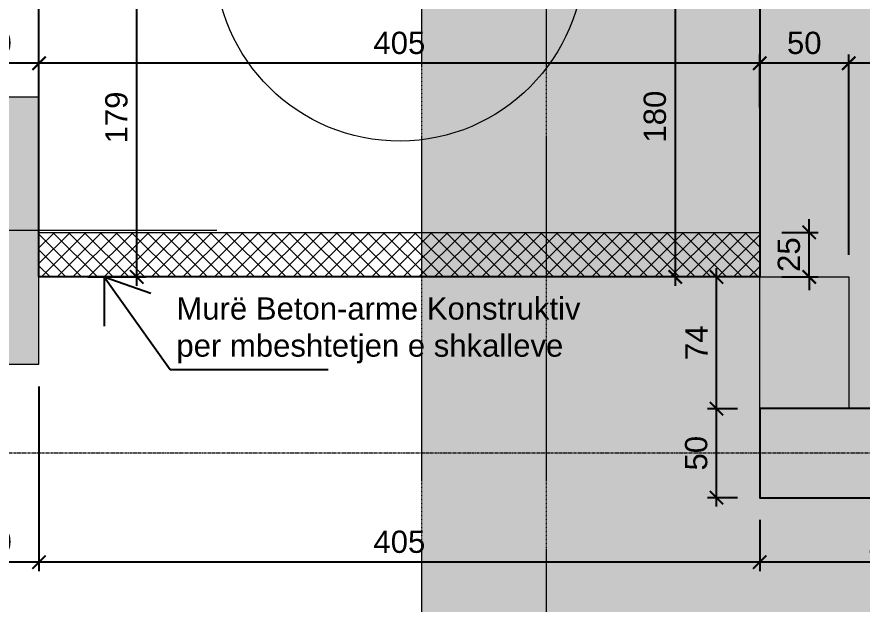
# Model space of a CAD drawing. Header units: inches. Extents: x 22 to 5410, y 6 to 6984.
# Drawn here: x 1631.8 to 2106.7, y 1617.9 to 1947.6 of the extents above; entities that cross this region are included whole.
import ezdxf

# ---------------------------------------------------------------- set-up
doc = ezdxf.new("R2010")
doc.units = ezdxf.units.IN
doc.header["$MEASUREMENT"] = 0
for name, pattern in [('23486-A01$0${ Chain Double-Dash }', [0]), ('AXES', [2, 1.25, -0.25, 0.25, -0.25]), ('CACHE', [0.375, 0.25, -0.125]), ('CONTINU', [0])]:
    doc.linetypes.add(name, pattern=pattern)
doc.layers.add('ARCHITECTE', color=252, linetype='Continuous', lineweight=13)
doc.layers.add('BETON HACHURE', color=252, linetype='Continuous', lineweight=13)
for name, color, linetype in [('AXES', 10, 'AXES'), ('BETON CACHE', 4, 'CACHE'), ('BETON COUPE', 3, 'CONTINU'), ('BETON TRAME', 254, 'Continuous'), ('BETON VU', 2, 'Continuous'), ('COTE 50ème', 1, 'Continuous')]:
    doc.layers.add(name, color=color, linetype=linetype)
doc.layers.add('FOND DE FOUILLE', color=7, linetype='Continuous', true_color=0xfff3e5)
doc.layers.add('PREFA MUR SUP TRAME', color=7, linetype='Continuous', true_color=0xd7c7ff)
doc.layers.add('HORS GEL', color=7, linetype='CACHE', lineweight=5, true_color=0x00661a)
doc.styles.add('RS_TEXT_1.50', font='arial.ttf', dxfattribs={"height": 12.5})
doc.styles.add('RS_TXT_50', font='arial.ttf', dxfattribs={"height": 12.5})
doc.dimstyles.new('RS_50CM_LINEAIRE', dxfattribs={"dimscale": 5, "dimtxt": 12.5, "dimasz": 1.5, "dimexe": 1, "dimexo": 2.5, "dimgap": 1, "dimtad": 1, "dimdec": 1, "dimrnd": 0.5, "dimdsep": 46, "dimtxsty": 'RS_TXT_50', "dimblk1": 'ARCHTICK', "dimblk2": 'ARCHTICK', "dimsah": 1, "dimcen": 2.5, "dimdle": 1, "dimclrt": 4, "dimadec": 0, "dimazin": 2, "dimtfac": 1, "dimtdec": 1, "dimtix": 1, "dimtmove": 2, "dimatfit": 3, "dimfxl": 1, "dimtolj": 1, "dimtzin": 0, "dimarcsym": 0})

# ---------------------------------------------------------------- blocks, each defined once
blk = doc.blocks.new('_ArchTick')
at = {"color": 0, "linetype": 'ByBlock', "const_width": 0.15}
blk.add_lwpolyline([(-0.5, -0.5), (0.5, 0.5)], dxfattribs=at)
blk = doc.blocks.new('*D598')
at = {"layer": 'COTE 50ème', "color": 0, "lineweight": -2, "transparency": 16777216}
for p, q in [((2049.21, 1665.13), (2049.21, 1636.42)), ((2199.21, 1665.13), (2199.21, 1636.42)), ((2204.21, 1641.42), (2044.21, 1641.42))]:
    blk.add_line(p, q, dxfattribs=at)
at = {"layer": 'Defpoints', "color": 0, "transparency": 16777216}
for p in [(2049.21, 1677.63), (2199.21, 1677.63), (2049.21, 1641.42)]:
    blk.add_point(p, dxfattribs=at)
at = {"layer": 'COTE 50ème', "color": 0, "lineweight": -2, "transparency": 16777216, "xscale": 7.5, "yscale": 7.5, "zscale": 7.5, "rotation": 180}
blk.add_blockref('_ArchTick', (2049.21, 1641.42), dxfattribs=at)
at = {"layer": 'COTE 50ème', "color": 0, "lineweight": -2, "transparency": 16777216, "xscale": 7.5, "yscale": 7.5, "zscale": 7.5}
blk.add_blockref('_ArchTick', (2199.21, 1641.42), dxfattribs=at)
at = {"layer": 'COTE 50ème', "color": 4, "transparency": 16777216, "insert": (2124.21, 1652.8), "char_height": 12.5, "attachment_point": 5, "style": 'RS_TXT_50'}
blk.add_mtext('\\A1;150', dxfattribs=at)
blk = doc.blocks.new('*D599')
at = {"layer": 'COTE 50ème', "color": 0, "lineweight": -2, "transparency": 16777216}
for p, q in [((1644.21, 1740.13), (1644.21, 1636.42)), ((2049.21, 1665.13), (2049.21, 1636.42)), ((2054.21, 1641.42), (1639.21, 1641.42))]:
    blk.add_line(p, q, dxfattribs=at)
at = {"layer": 'Defpoints', "color": 0, "transparency": 16777216}
for p in [(1644.21, 1752.63), (2049.21, 1677.63), (1644.21, 1641.42)]:
    blk.add_point(p, dxfattribs=at)
at = {"layer": 'COTE 50ème', "color": 0, "lineweight": -2, "transparency": 16777216, "xscale": 7.5, "yscale": 7.5, "zscale": 7.5, "rotation": 180}
blk.add_blockref('_ArchTick', (1644.21, 1641.42), dxfattribs=at)
at = {"layer": 'COTE 50ème', "color": 0, "lineweight": -2, "transparency": 16777216, "xscale": 7.5, "yscale": 7.5, "zscale": 7.5}
blk.add_blockref('_ArchTick', (2049.21, 1641.42), dxfattribs=at)
at = {"layer": 'COTE 50ème', "color": 4, "transparency": 16777216, "insert": (1846.71, 1652.8), "char_height": 12.5, "attachment_point": 5, "style": 'RS_TXT_50'}
blk.add_mtext('\\A1;405', dxfattribs=at)
blk = doc.blocks.new('*D600')
at = {"layer": 'COTE 50ème', "color": 0, "lineweight": -2, "transparency": 16777216}
for p, q in [((1594.21, 1740.13), (1594.21, 1636.42)), ((1644.21, 1740.13), (1644.21, 1636.42)), ((1649.21, 1641.42), (1589.21, 1641.42))]:
    blk.add_line(p, q, dxfattribs=at)
at = {"layer": 'Defpoints', "color": 0, "transparency": 16777216}
for p in [(1594.21, 1752.63), (1644.21, 1752.63), (1594.21, 1641.42)]:
    blk.add_point(p, dxfattribs=at)
at = {"layer": 'COTE 50ème', "color": 0, "lineweight": -2, "transparency": 16777216, "xscale": 7.5, "yscale": 7.5, "zscale": 7.5, "rotation": 180}
blk.add_blockref('_ArchTick', (1594.21, 1641.42), dxfattribs=at)
at = {"layer": 'COTE 50ème', "color": 0, "lineweight": -2, "transparency": 16777216, "xscale": 7.5, "yscale": 7.5, "zscale": 7.5}
blk.add_blockref('_ArchTick', (1644.21, 1641.42), dxfattribs=at)
at = {"layer": 'COTE 50ème', "color": 4, "transparency": 16777216, "insert": (1619.21, 1652.8), "char_height": 12.5, "attachment_point": 5, "style": 'RS_TXT_50'}
blk.add_mtext('\\A1;50', dxfattribs=at)
blk = doc.blocks.new('*D728')
at = {"layer": 'COTE 50ème', "color": 0, "lineweight": -2, "transparency": 16777216}
for p, q in [((2024.93, 1672.63), (2024.93, 1732.6)), ((2036.71, 1727.6), (2019.93, 1727.6)), ((2036.71, 1677.63), (2019.93, 1677.63))]:
    blk.add_line(p, q, dxfattribs=at)
at = {"layer": 'Defpoints', "color": 0, "transparency": 16777216}
for p in [(2024.93, 1727.6), (2049.21, 1727.6), (2049.21, 1677.63)]:
    blk.add_point(p, dxfattribs=at)
at = {"layer": 'COTE 50ème', "color": 0, "lineweight": -2, "transparency": 16777216, "xscale": 7.5, "yscale": 7.5, "zscale": 7.5}
for p, rotation in [((2024.93, 1727.6), 90), ((2024.93, 1677.63), 270)]:
    blk.add_blockref('_ArchTick', p, dxfattribs=dict(at, rotation=rotation))
at = {"layer": 'COTE 50ème', "color": 4, "transparency": 16777216, "insert": (2013.55, 1702.62), "char_height": 12.5, "attachment_point": 5, "rotation": 90, "style": 'RS_TXT_50'}
blk.add_mtext('\\A1;50', dxfattribs=at)
blk = doc.blocks.new('*D729')
at = {"layer": 'COTE 50ème', "color": 0, "lineweight": -2, "transparency": 16777216}
for p, q in [((2024.93, 1722.6), (2024.93, 1806.6)), ((2036.71, 1801.6), (2019.93, 1801.6)), ((2036.71, 1727.6), (2019.93, 1727.6))]:
    blk.add_line(p, q, dxfattribs=at)
at = {"layer": 'Defpoints', "color": 0, "transparency": 16777216}
for p in [(2024.93, 1801.6), (2049.21, 1801.6), (2049.21, 1727.6)]:
    blk.add_point(p, dxfattribs=at)
at = {"layer": 'COTE 50ème', "color": 0, "lineweight": -2, "transparency": 16777216, "xscale": 7.5, "yscale": 7.5, "zscale": 7.5}
for p, rotation in [((2024.93, 1801.6), 90), ((2024.93, 1727.6), 270)]:
    blk.add_blockref('_ArchTick', p, dxfattribs=dict(at, rotation=rotation))
at = {"layer": 'COTE 50ème', "color": 4, "transparency": 16777216, "insert": (2013.68, 1764.6), "char_height": 12.5, "attachment_point": 5, "rotation": 90, "style": 'RS_TXT_50'}
blk.add_mtext('\\A1;74', dxfattribs=at)
blk = doc.blocks.new('*D730')
at = {"layer": 'COTE 50ème', "color": 0, "lineweight": -2, "transparency": 16777216}
for p, q in [((2099.21, 1814.1), (2099.21, 1926.59)), ((2199.21, 1740.13), (2199.21, 1926.59)), ((2204.21, 1921.59), (2094.21, 1921.59))]:
    blk.add_line(p, q, dxfattribs=at)
at = {"layer": 'Defpoints', "color": 0, "transparency": 16777216}
for p in [(2099.21, 1921.59), (2099.21, 1801.6), (2199.21, 1727.63)]:
    blk.add_point(p, dxfattribs=at)
at = {"layer": 'COTE 50ème', "color": 0, "lineweight": -2, "transparency": 16777216, "xscale": 7.5, "yscale": 7.5, "zscale": 7.5, "rotation": 180}
blk.add_blockref('_ArchTick', (2099.21, 1921.59), dxfattribs=at)
at = {"layer": 'COTE 50ème', "color": 0, "lineweight": -2, "transparency": 16777216, "xscale": 7.5, "yscale": 7.5, "zscale": 7.5}
blk.add_blockref('_ArchTick', (2199.21, 1921.59), dxfattribs=at)
at = {"layer": 'COTE 50ème', "color": 4, "transparency": 16777216, "insert": (2149.21, 1932.97), "char_height": 12.5, "attachment_point": 5, "style": 'RS_TXT_50'}
blk.add_mtext('\\A1;100', dxfattribs=at)
blk = doc.blocks.new('*D731')
at = {"layer": 'COTE 50ème', "color": 0, "lineweight": -2, "transparency": 16777216}
for p, q in [((2049.21, 1896.8), (2049.21, 1926.59)), ((2099.21, 1814.1), (2099.21, 1926.59)), ((2104.21, 1921.59), (2044.21, 1921.59))]:
    blk.add_line(p, q, dxfattribs=at)
at = {"layer": 'Defpoints', "color": 0, "transparency": 16777216}
for p in [(2049.21, 1921.59), (2049.21, 1884.3), (2099.21, 1801.6)]:
    blk.add_point(p, dxfattribs=at)
at = {"layer": 'COTE 50ème', "color": 0, "lineweight": -2, "transparency": 16777216, "xscale": 7.5, "yscale": 7.5, "zscale": 7.5, "rotation": 180}
blk.add_blockref('_ArchTick', (2049.21, 1921.59), dxfattribs=at)
at = {"layer": 'COTE 50ème', "color": 0, "lineweight": -2, "transparency": 16777216, "xscale": 7.5, "yscale": 7.5, "zscale": 7.5}
blk.add_blockref('_ArchTick', (2099.21, 1921.59), dxfattribs=at)
at = {"layer": 'COTE 50ème', "color": 4, "transparency": 16777216, "insert": (2074.21, 1932.97), "char_height": 12.5, "attachment_point": 5, "style": 'RS_TXT_50'}
blk.add_mtext('\\A1;50', dxfattribs=at)
blk = doc.blocks.new('*D732')
at = {"layer": 'COTE 50ème', "color": 0, "lineweight": -2, "transparency": 16777216}
for p, q in [((1644.21, 1915.13), (1644.21, 1926.59)), ((2049.21, 1896.8), (2049.21, 1926.59)), ((2054.21, 1921.59), (1639.21, 1921.59))]:
    blk.add_line(p, q, dxfattribs=at)
at = {"layer": 'Defpoints', "color": 0, "transparency": 16777216}
for p in [(1644.21, 1921.59), (1644.21, 1902.63), (2049.21, 1884.3)]:
    blk.add_point(p, dxfattribs=at)
at = {"layer": 'COTE 50ème', "color": 0, "lineweight": -2, "transparency": 16777216, "xscale": 7.5, "yscale": 7.5, "zscale": 7.5, "rotation": 180}
blk.add_blockref('_ArchTick', (1644.21, 1921.59), dxfattribs=at)
at = {"layer": 'COTE 50ème', "color": 0, "lineweight": -2, "transparency": 16777216, "xscale": 7.5, "yscale": 7.5, "zscale": 7.5}
blk.add_blockref('_ArchTick', (2049.21, 1921.59), dxfattribs=at)
at = {"layer": 'COTE 50ème', "color": 4, "transparency": 16777216, "insert": (1846.71, 1932.97), "char_height": 12.5, "attachment_point": 5, "style": 'RS_TXT_50'}
blk.add_mtext('\\A1;405', dxfattribs=at)
blk = doc.blocks.new('*D733')
at = {"layer": 'COTE 50ème', "color": 0, "lineweight": -2, "transparency": 16777216}
for p, q in [((1594.21, 1915.13), (1594.21, 1926.59)), ((1644.21, 1915.13), (1644.21, 1926.59)), ((1649.21, 1921.59), (1589.21, 1921.59))]:
    blk.add_line(p, q, dxfattribs=at)
at = {"layer": 'Defpoints', "color": 0, "transparency": 16777216}
for p in [(1594.21, 1921.59), (1594.21, 1902.63), (1644.21, 1902.63)]:
    blk.add_point(p, dxfattribs=at)
at = {"layer": 'COTE 50ème', "color": 0, "lineweight": -2, "transparency": 16777216, "xscale": 7.5, "yscale": 7.5, "zscale": 7.5, "rotation": 180}
blk.add_blockref('_ArchTick', (1594.21, 1921.59), dxfattribs=at)
at = {"layer": 'COTE 50ème', "color": 0, "lineweight": -2, "transparency": 16777216, "xscale": 7.5, "yscale": 7.5, "zscale": 7.5}
blk.add_blockref('_ArchTick', (1644.21, 1921.59), dxfattribs=at)
at = {"layer": 'COTE 50ème', "color": 4, "transparency": 16777216, "insert": (1619.21, 1932.97), "char_height": 12.5, "attachment_point": 5, "style": 'RS_TXT_50'}
blk.add_mtext('\\A1;50', dxfattribs=at)
blk = doc.blocks.new('*D809')
at = {"layer": 'COTE 50ème', "color": 0, "lineweight": -2, "transparency": 16777216}
for p, q in [((2001.71, 1986.63), (2001.71, 1796.6)), ((2007.86, 1981.63), (1996.71, 1981.63)), ((2007.43, 1801.6), (1996.71, 1801.6))]:
    blk.add_line(p, q, dxfattribs=at)
at = {"layer": 'Defpoints', "color": 0, "transparency": 16777216}
for p in [(2020.36, 1981.63), (2001.71, 1801.6), (2019.93, 1801.6)]:
    blk.add_point(p, dxfattribs=at)
at = {"layer": 'COTE 50ème', "color": 0, "lineweight": -2, "transparency": 16777216, "xscale": 7.5, "yscale": 7.5, "zscale": 7.5}
for p, rotation in [((2001.71, 1981.63), 90), ((2001.71, 1801.6), 270)]:
    blk.add_blockref('_ArchTick', p, dxfattribs=dict(at, rotation=rotation))
at = {"layer": 'COTE 50ème', "color": 4, "transparency": 16777216, "insert": (1990.33, 1891.62), "char_height": 12.5, "attachment_point": 5, "rotation": 90, "style": 'RS_TXT_50'}
blk.add_mtext('\\A1;180', dxfattribs=at)
blk = doc.blocks.new('*D810')
at = {"layer": 'COTE 50ème', "color": 0, "lineweight": -2, "transparency": 16777216}
for p, q in [((2077.02, 1826.63), (2077.02, 1834.13)), ((2061.71, 1826.63), (2082.02, 1826.63)), ((2077.02, 1801.63), (2077.02, 1826.63)), ((2061.71, 1801.63), (2082.02, 1801.63)), ((2077.02, 1801.63), (2077.02, 1794.13))]:
    blk.add_line(p, q, dxfattribs=at)
at = {"layer": 'Defpoints', "color": 0, "transparency": 16777216}
for p in [(2049.21, 1826.63), (2077.02, 1826.63), (2049.21, 1801.63)]:
    blk.add_point(p, dxfattribs=at)
at = {"layer": 'COTE 50ème', "color": 0, "lineweight": -2, "transparency": 16777216, "xscale": 7.5, "yscale": 7.5, "zscale": 7.5}
for p, rotation in [((2077.02, 1826.63), 270), ((2077.02, 1801.63), 90)]:
    blk.add_blockref('_ArchTick', p, dxfattribs=dict(at, rotation=rotation))
at = {"layer": 'COTE 50ème', "color": 4, "transparency": 16777216, "insert": (2065.64, 1814.13), "char_height": 12.5, "attachment_point": 5, "rotation": 90, "style": 'RS_TXT_50'}
blk.add_mtext('\\A1;25', dxfattribs=at)
blk = doc.blocks.new('*D811')
at = {"layer": 'COTE 50ème', "color": 0, "lineweight": -2, "transparency": 16777216}
for p, q in [((1699.16, 1796.63), (1699.16, 1985.63)), ((1685.2, 1980.63), (1704.16, 1980.63)), ((1671.69, 1801.63), (1704.16, 1801.63))]:
    blk.add_line(p, q, dxfattribs=at)
at = {"layer": 'Defpoints', "color": 0, "transparency": 16777216}
for p in [(1672.7, 1980.63), (1699.16, 1980.63), (1659.19, 1801.63)]:
    blk.add_point(p, dxfattribs=at)
at = {"layer": 'COTE 50ème', "color": 0, "lineweight": -2, "transparency": 16777216, "xscale": 7.5, "yscale": 7.5, "zscale": 7.5}
for p, rotation in [((1699.16, 1980.63), 90), ((1699.16, 1801.63), 270)]:
    blk.add_blockref('_ArchTick', p, dxfattribs=dict(at, rotation=rotation))
at = {"layer": 'COTE 50ème', "color": 4, "transparency": 16777216, "insert": (1687.78, 1891.13), "char_height": 12.5, "attachment_point": 5, "rotation": 90, "style": 'RS_TXT_50'}
blk.add_mtext('\\A1;179', dxfattribs=at)

msp = doc.modelspace()

# ---------------------------------------------------------------- hatches: boundary and pattern name
at = {"layer": 'BETON HACHURE', "transparency": 33554585}
h = msp.add_hatch(dxfattribs=at)
h.set_pattern_fill('ANSI37', color=256, scale=50, angle=270, style=0)
h.set_pattern_definition([(315, (-53197.0064, 74780.388), (4.4194174, 4.4194174), []), (45, (-53197.0064, 74780.388), (-4.4194174, 4.4194174), [])])
h.paths.add_polyline_path([(2299.21, 3277.78), (2324.21, 3277.78), (2324.21, 2952.78), (2299.21, 2952.78)], flags=0)
h.paths.add_polyline_path([(2299.21, 3277.78), (2324.21, 3277.78), (2324.21, 2952.78), (2299.21, 2952.78)], flags=0)
h.paths.add_polyline_path([(4479.2, 3137.63), (4479.21, 3087.63), (4559.21, 3087.63), (4559.2, 3137.63)], flags=0)
h.paths.add_polyline_path([(4099.2, 3137.63), (4099.2, 3087.63), (4179.2, 3087.63), (4179.2, 3137.63)], flags=0)
edge = h.paths.add_edge_path(flags=0)
edge.add_arc((4139.2, 4452.63), 40, 0, 360)
edge = h.paths.add_edge_path(flags=0)
edge.add_arc((4139.2, 5127.63), 40, 0, 360)
edge = h.paths.add_edge_path(flags=0)
edge.add_arc((4139.2, 3852.63), 40, 0, 360)
h.paths.add_polyline_path([(4984.21, 5597.77), (795.36, 5597.78), (406.07, 861.07), (4984.21, 411.49)])
edge = h.paths.add_edge_path(flags=0)
edge.add_arc((4139.2, 3852.63), 40, 0, 360)
h.paths.add_polyline_path([(2924.21, 5572.78), (2924.21, 5152.63), (2949.21, 5152.63), (2949.21, 5572.78), (4519.21, 5572.78), (4519.2, 5102.63), (4559.21, 5102.63), (4559.21, 5572.78), (4959.21, 5572.77), (4959.21, 3842.63), (4559.21, 3842.63), (4559.21, 4477.63), (4519.2, 4477.63), (4519.2, 3812.63), (4959.21, 3812.63), (4959.21, 3067.63), (4519.2, 3067.63), (4519.2, 1677.63), (4559.21, 1677.63), (4559.21, 3037.63), (4959.21, 3037.63), (4959.21, 439.06), (4186.71, 514.92), (4186.71, 1002.63), (4161.71, 1002.63), (4161.71, 517.38), (2856.71, 645.53), (2856.71, 1002.63), (2831.71, 1002.63), (2831.71, 647.99), (1644.21, 764.6), (1644.21, 1002.63), (1594.21, 1002.63), (1594.21, 769.51), (433, 883.55), (504.35, 1751.63), (814.21, 1751.63), (814.21, 1801.63), (508.46, 1801.63), (608.4, 3017.63), (814.21, 3017.63), (814.21, 3067.63), (612.5, 3067.63), (614.35, 3087.63), (814.21, 3087.63), (814.21, 3137.63), (618.26, 3137.63), (674.97, 3827.63), (814.21, 3827.63), (814.21, 3877.63), (679.07, 3877.63), (724.28, 4427.63), (814.21, 4427.63), (814.21, 4477.63), (728.39, 4477.63), (818.39, 5572.78), (1596.71, 5572.78), (1596.71, 5152.63), (1621.71, 5152.63), (1621.71, 5572.78)], flags=16)
h.paths.add_polyline_path([(4099.2, 3892.63), (4099.2, 3812.63), (4179.2, 3812.63), (4179.2, 3892.63)], flags=0)
h = msp.add_hatch(dxfattribs=at)
h.set_pattern_fill('ANSI37', color=256, scale=50, angle=270, style=0)
h.set_pattern_definition([(315, (-44358.111, 46157.364), (4.4194174, 4.4194174), []), (45, (-44358.111, 46157.364), (-4.4194174, 4.4194174), [])])
h.paths.add_polyline_path([(2049.21, 1801.63), (1644.21, 1801.63), (1644.21, 1826.63), (2049.21, 1826.63)])
at = {"layer": 'BETON TRAME', "transparency": 33554559}
h = msp.add_hatch(color=256, dxfattribs=at)
h.dxf.hatch_style = 1
h.paths.add_polyline_path([(3379.21, 2327.63), (3414.21, 2327.63), (3414.21, 1677.63), (3379.21, 1677.63), (3379.21, 1852.63), (2919.21, 1852.63), (2919.21, 1677.63), (2884.21, 1677.63), (2884.21, 2327.63), (2919.21, 2327.63), (2919.21, 1892.63), (3129.21, 1892.63), (3129.21, 2222.63), (3169.21, 2222.63), (3169.21, 1892.63), (3379.21, 1892.63)])
h.paths.add_polyline_path([(4249.21, 1002.63), (4249.21, 1052.63), (4099.21, 1052.63), (4099.21, 1002.63)])
h.paths.add_polyline_path([(3529.21, 1002.63), (3529.21, 1052.63), (3379.21, 1052.63), (3379.21, 1002.63)])
h.paths.add_polyline_path([(2919.21, 1002.63), (2919.21, 1052.63), (2769.21, 1052.63), (2769.21, 1002.63)])
h.paths.add_polyline_path([(2199.21, 1002.63), (2199.21, 1052.63), (2049.21, 1052.63), (2049.21, 1002.63)])
h.paths.add_polyline_path([(2199.21, 1677.63), (2199.21, 1727.63), (2049.21, 1727.63), (2049.21, 1677.63)])
h.paths.add_polyline_path([(4249.21, 1677.63), (4249.21, 1727.63), (4099.21, 1727.63), (4099.21, 1677.63)])
h.paths.add_polyline_path([(4249.21, 2277.63), (4249.21, 2327.63), (4099.21, 2327.63), (4099.21, 2277.63)])
h.paths.add_polyline_path([(2199.21, 2277.63), (2199.21, 2327.63), (2049.21, 2327.63), (2049.21, 2277.63)])
h.paths.add_polyline_path([(2199.21, 3017.63), (2199.21, 3067.63), (2049.21, 3067.63), (2049.21, 3017.63)])
h.paths.add_polyline_path([(4099.21, 3067.63), (4099.21, 3017.63), (4249.21, 3017.63), (4249.21, 3067.63)])
h.paths.add_polyline_path([(3434.21, 3017.63), (3434.21, 3067.63), (3309.21, 3067.63), (3309.21, 3017.63)])
h.paths.add_polyline_path([(2989.21, 3017.63), (2989.21, 3067.63), (2864.21, 3067.63), (2864.21, 3017.63)])
h.paths.add_polyline_path([(3014.21, 3067.63), (2989.21, 3067.63), (2989.21, 2562.63), (3014.21, 2562.63)])
h.paths.add_polyline_path([(3309.21, 3067.63), (3284.21, 3067.63), (3284.21, 2562.63), (3309.21, 2562.63)])
at = {"layer": 'FOND DE FOUILLE', "true_color": 0xfff4eb, "transparency": 33554508}
h = msp.add_hatch(color=7, dxfattribs=at)
h.dxf.hatch_style = 1
h.paths.add_polyline_path([(1859.21, 812.63), (4439.21, 812.63), (4439.21, 3257.63), (3204.21, 3257.63), (3204.21, 5342.63), (774.39, 5342.63), (573.45, 2897.63), (1859.21, 2897.63)])
at = {"layer": 'PREFA MUR SUP TRAME'}
h = msp.add_hatch(color=256, dxfattribs=at)
h.paths.add_polyline_path([(3354.21, 3137.63), (3354.21, 3087.63), (3434.21, 3087.63), (3434.21, 3137.63)])
h.paths.add_polyline_path([(1644.21, 2712.63), (1624.21, 2712.63), (1624.21, 3037.63), (2069.21, 3037.63), (2069.21, 2712.63), (2049.21, 2712.63), (2049.21, 3017.63), (1859.21, 3017.63), (1859.21, 2712.63), (1834.21, 2712.63), (1834.21, 3017.63), (1644.21, 3017.63)])
h.paths.add_polyline_path([(1644.21, 2327.63), (1594.21, 2327.63), (1594.21, 2177.63), (1644.21, 2177.63)])
h.paths.add_polyline_path([(964.21, 2277.63), (964.21, 2327.63), (814.21, 2327.63), (814.21, 2277.63)])
h.paths.add_polyline_path([(964.21, 1751.63), (964.21, 1801.63), (814.21, 1801.63), (814.21, 1751.63)])
h.paths.add_polyline_path([(1644.21, 1902.63), (1594.21, 1902.63), (1594.21, 1752.63), (1644.21, 1752.63)])
h.paths.add_polyline_path([(1644.21, 1152.63), (1594.21, 1152.63), (1594.21, 1002.63), (1644.21, 1002.63)])
h.paths.add_polyline_path([(964.21, 1057.63), (964.21, 1107.63), (814.21, 1107.63), (814.21, 1057.63)])
h.paths.add_polyline_path([(964.21, 3017.63), (964.21, 3067.63), (814.21, 3067.63), (814.21, 3017.63)])
edge = h.paths.add_edge_path()
edge.add_arc((3394.21, 3852.63), 40, 0, 360)
edge = h.paths.add_edge_path()
edge.add_arc((3394.21, 4452.63), 40, 0, 360)
edge = h.paths.add_edge_path()
edge.add_arc((3514.21, 5127.63), 40, 0, 360)
h.paths.add_polyline_path([(2049.21, 1801.6), (2099.21, 1801.6), (2099.21, 1727.6), (2049.21, 1727.6)])

# ---------------------------------------------------------------- linework, layer by layer
at = {"layer": 'ARCHITECTE'}
msp.add_lwpolyline([(1950.46, 2177.63), (1950.46, 1981.63, -0.995192), (1742.96, 1980.63), (1742.96, 2148.63), (1841.71, 2132.43), (1644.21, 2132.43), (1742.96, 2148.63)], format="xyb", dxfattribs=at)
at = {"layer": 'AXES', "lineweight": 5, "ltscale": 1.3}
msp.add_line((5339.21, 1702.63), (159.21, 1702.63), dxfattribs=at)
at = {"layer": 'BETON CACHE', "lineweight": 5, "ltscale": 2}
for points in [[(1859.21, 2547.63), (1859.21, 812.63), (4439.21, 812.63), (4439.21, 3257.63), (3204.21, 3257.63), (3204.21, 5342.63), (774.39, 5342.63), (573.45, 2897.63), (1459.21, 2897.63)], [(1929.21, 2547.63), (1929.21, 882.63), (4369.21, 882.63), (4369.21, 3187.63), (3134.21, 3187.63), (3134.21, 5272.63), (768.64, 5272.63), (579.2, 2967.63), (1459.21, 2967.63)]]:
    msp.add_lwpolyline(points, dxfattribs=at)
at = {"layer": 'BETON COUPE', "lineweight": 5}
for points in [[(1644.21, 1902.63), (1594.21, 1902.63), (1594.21, 1752.63), (1644.21, 1752.63)], [(2049.21, 1801.63), (1644.21, 1801.63), (1644.21, 1826.63), (2049.21, 1826.63)]]:
    msp.add_lwpolyline(points, close=True, dxfattribs=at)
at = {"layer": 'BETON COUPE', "lineweight": 5, "ltscale": 0.5}
msp.add_lwpolyline([(2049.21, 1801.6), (2099.21, 1801.6), (2099.21, 1727.6), (2049.21, 1727.6)], close=True, dxfattribs=at)
at = {"layer": 'BETON COUPE'}
msp.add_lwpolyline([(2199.21, 1677.63), (2199.21, 1727.63), (2049.21, 1727.63), (2049.21, 1677.63)], close=True, dxfattribs=at)
at = {"layer": 'BETON VU'}
msp.add_lwpolyline([(1851.71, 2177.63), (2049.21, 2177.63), (2049.21, 1801.63), (1644.21, 1801.63), (1644.21, 2148.63), (1841.71, 2148.63), (1841.71, 1970.63), (1851.71, 1970.63)], close=True, dxfattribs=at)
at = {"layer": 'COTE 50ème'}
for p, q in [((1680.91, 1801.63), (1717.88, 1749.65)), ((1680.91, 1801.63), (1680.91, 1773.89)), ((1680.91, 1801.63), (1707.11, 1792.53)), ((1717.88, 1749.65), (1806.67, 1749.65))]:
    msp.add_line(p, q, dxfattribs=at)
at = {"layer": 'HORS GEL', "linetype": '23486-A01$0${ Chain Double-Dash }', "ltscale": 1.2}
msp.add_line((1744.21, 1827.63), (1494.21, 1827.63), dxfattribs=at)

# ---------------------------------------------------------------- texts
at = {"layer": 'COTE 50ème', "insert": (1721.42, 1790.15), "char_height": 12.5, "width": 249.8564, "attachment_point": 1, "style": 'RS_TEXT_1.50'}
msp.add_mtext('Murë Beton-arme Konstruktiv per mbeshtetjen e shkalleve', dxfattribs=at)

# ---------------------------------------------------------------- dimensions: what is measured, and where the dimension line sits
at = {"layer": 'COTE 50ème'}
for base, p1, p2, picture, middle in [((1699.16, 1980.63), (1659.19, 1801.63), (1672.7, 1980.63), '*D811', (1687.78, 1891.13)), ((2001.71, 1801.6), (2020.36, 1981.63), (2019.93, 1801.6), '*D809', (1990.33, 1891.62)), ((2077.02, 1826.63), (2049.21, 1801.63), (2049.21, 1826.63), '*D810', (2065.64, 1814.13)), ((2024.93, 1801.6), (2049.21, 1727.6), (2049.21, 1801.6), '*D729', (2013.68, 1764.6)), ((2024.93, 1727.6), (2049.21, 1677.63), (2049.21, 1727.6), '*D728', (2013.55, 1702.62))]:
    dim = msp.add_linear_dim(base=base, p1=p1, p2=p2, angle=90, dimstyle='RS_50CM_LINEAIRE', dxfattribs=at)
    dim.commit()
    dim.dimension.update_dxf_attribs({"geometry": picture, "text_midpoint": middle})
for base, p1, p2, picture, middle in [((1594.21, 1921.59), (1644.21, 1902.63), (1594.21, 1902.63), '*D733', (1619.21, 1932.97)), ((1644.21, 1921.59), (2049.21, 1884.3), (1644.21, 1902.63), '*D732', (1846.71, 1932.97)), ((2049.21, 1921.59), (2099.21, 1801.6), (2049.21, 1884.3), '*D731', (2074.21, 1932.97)), ((2099.21, 1921.59), (2199.21, 1727.63), (2099.21, 1801.6), '*D730', (2149.21, 1932.97)), ((1594.21, 1641.42), (1644.21, 1752.63), (1594.21, 1752.63), '*D600', (1619.21, 1652.8)), ((1644.21, 1641.42), (2049.21, 1677.63), (1644.21, 1752.63), '*D599', (1846.71, 1652.8)), ((2049.21, 1641.42), (2199.21, 1677.63), (2049.21, 1677.63), '*D598', (2124.21, 1652.8))]:
    dim = msp.add_linear_dim(base=base, p1=p1, p2=p2, dimstyle='RS_50CM_LINEAIRE', dxfattribs=at)
    dim.commit()
    dim.dimension.update_dxf_attribs({"geometry": picture, "text_midpoint": middle})

doc.saveas('drawing.dxf')
